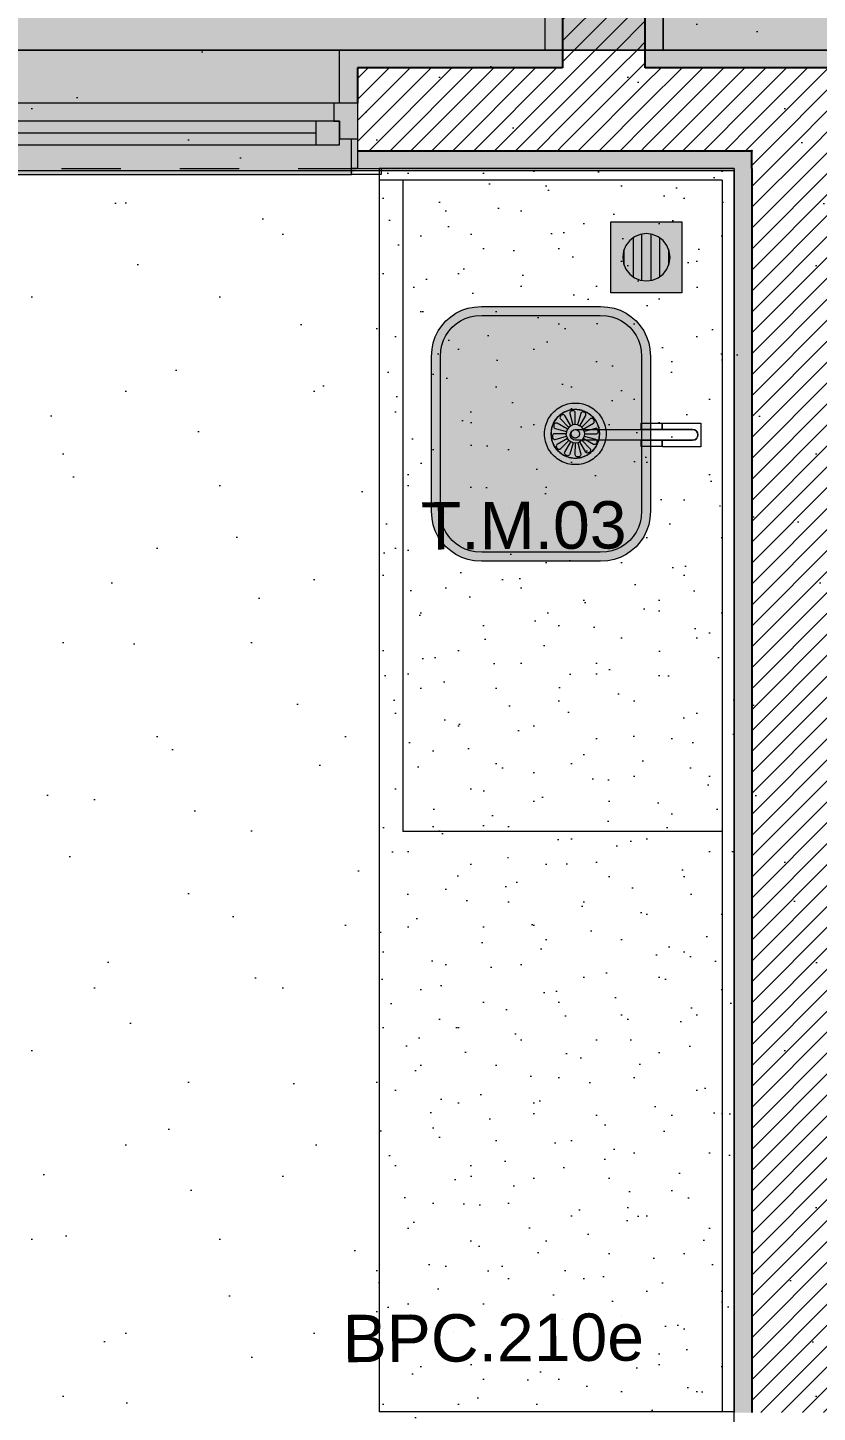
# Model space of a CAD drawing. Header units: metres. Extents: x -77 to 21.6, y -70.6 to -27.7.
# Drawn here: x -46.888 to -45.553, y -34.9 to -32.562 of the extents above; entities that cross this region are included whole.
import ezdxf

# ---------------------------------------------------------------- set-up
doc = ezdxf.new("R2010")
doc.units = ezdxf.units.M
doc.header["$MEASUREMENT"] = 0
doc.linetypes.add('Dashed', pattern=[0.07, 0.045, -0.025])
for name, color, linetype in [('Janelas Archicad', 7, 'Continuous'), ('LOUCAS-METAIS.ARQ', 7, 'Continuous'), ('NOTAS BANCADAS', 7, 'Continuous'), ('PAREDE CONSTRUIR', 7, 'Continuous')]:
    doc.layers.add(name, color=color, linetype=linetype)
for name, color, linetype, lineweight in [('Janelas Archicad_Caneta_No__10', 7, 'Continuous', 5), ('Janelas Archicad_Caneta_No__241', 7, 'Continuous', 13), ('LAJES.EST_Caneta_No__241', 7, 'Continuous', 13), ('LAJES.EST_Caneta_No__96', 252, 'Continuous', 0), ('NOTAS BANCADAS_Caneta_No__99', 7, 'Continuous', 20), ('PAREDE CONSTRUIR_Caneta_No__241', 7, 'Continuous', 13), ('PAREDE CONSTRUIR_Caneta_No__3', 7, 'Continuous', 25), ('RALO_Caneta_No__96', 252, 'Continuous', 0)]:
    doc.layers.add(name, color=color, linetype=linetype, lineweight=lineweight)
for name, color, linetype, lineweight, true_color in [('Janelas Archicad_Caneta_No__9', 7, 'Continuous', 5, 0x020202), ('LAJES.EST_Caneta_No__18', 7, 'Continuous', 0, 0xdfdfdf), ('LOUCAS-METAIS.ARQ_Caneta_No__13', 7, 'Continuous', 0, 0xaaaaaa), ('LOUCAS-METAIS.ARQ_Caneta_No__16', 7, 'Continuous', 0, 0xc9c9c9), ('LOUCAS-METAIS.ARQ_Caneta_No__18', 7, 'Continuous', 0, 0xdfdfdf), ('RALO_Caneta_No__19', 7, 'Continuous', 0, 0xe9e9e9), ('ZONA_Caneta_No__56', 7, 'Continuous', 0, 0xffe495)]:
    doc.layers.add(name, color=color, linetype=linetype, lineweight=lineweight, true_color=true_color)
doc.styles.add('GENERATED_STYLE_1', font='arial.ttf')
pattern_1 = [(45, (0, 0.6), (-0.1909188, 0.1909188), [0, -0.18, 0, -0.27]), (110, (0.6, 0.6), (0.253717, 0.09234544), [0, -0.132, 0, -0.228])]
pattern_2 = [(45, (0, 0), (-0.01767767, 0.01767767), [])]
pattern_3 = [(45, (0, 0.2), (-0.06363961, 0.06363961), [0, -0.06, 0, -0.09]), (110, (0.2, 0.2), (0.08457234, 0.03078181), [0, -0.044, 0, -0.076])]

# ---------------------------------------------------------------- blocks, each defined once
blk = doc.blocks.new('Horizontal Multi-Sash Window 26_3')
at = {"layer": 'Janelas Archicad', "linetype": 'Continuous', "lineweight": 0, "true_color": 0xffffff}
for points in [[(-0.75, 0), (0.75, 0), (0.75, 0.05), (0.74, 0.06), (-0.74, 0.06), (-0.75, 0.05)], [(-0.75, 0), (-0.75, -0.06), (-0.71, -0.06), (-0.71, -0.03), (-0.72, -0.03), (-0.72, 0)], [(-0.72, 0.01), (-0.72, -0.03), (-0.68, -0.03), (-0.68, 0.01)], [(-0.05, 0.01), (-0.68, 0.01), (-0.68, -0.03), (-0.71, -0.03), (-0.71, -0.06), (-0.02, -0.06), (-0.02, -0.03), (-0.05, -0.03)], [(-0.05, -0.03), (-0.05, 0.01), (-0.68, 0.01), (-0.68, -0.03)], [(-0.01, -0.03), (-0.01, 0.01), (-0.05, 0.01), (-0.05, -0.03)], [(0, -0.06), (0, 0), (-0.01, 0), (-0.01, -0.03), (-0.02, -0.03), (-0.02, -0.06)], [(0, 0), (0, -0.06), (0.02, -0.06), (0.02, -0.03), (0.01, -0.03), (0.01, 0)], [(0.01, 0.01), (0.01, -0.03), (0.05, -0.03), (0.05, 0.01)], [(0.68, 0.01), (0.05, 0.01), (0.05, -0.03), (0.02, -0.03), (0.02, -0.06), (0.71, -0.06), (0.71, -0.03), (0.68, -0.03)], [(0.68, -0.03), (0.68, 0.01), (0.05, 0.01), (0.05, -0.03)], [(0.72, -0.03), (0.72, 0.01), (0.68, 0.01), (0.68, -0.03)], [(0.75, -0.06), (0.75, 0), (0.72, 0), (0.72, -0.03), (0.71, -0.03), (0.71, -0.06)]]:
    blk.add_hatch(color=7, dxfattribs=at).paths.add_polyline_path(points)
at = {"layer": 'Janelas Archicad_Caneta_No__10', "color": 7, "linetype": 'Continuous', "lineweight": 5}
for p, q in [((-0.74, 0.06), (-0.79, 0.06)), ((-0.79, 0.06), (-0.79, 0.05)), ((-0.79, 0.05), (-0.74, 0.05)), ((-0.74, 0.05), (-0.75, 0.05)), ((-0.75, 0.05), (-0.75, 0)), ((-0.74, 0.05), (-0.74, 0.06)), ((-0.74, 0), (-0.74, 0.05)), ((0.79, 0.06), (0.74, 0.06)), ((0.74, 0.06), (0.74, 0.05)), ((0.75, 0.05), (0.74, 0.05)), ((0.74, 0.05), (0.74, 0)), ((0.74, 0.05), (0.79, 0.05)), ((0.75, 0), (0.75, 0.05)), ((0.79, 0.05), (0.79, 0.06)), ((-0.75, 0), (-0.74, 0)), ((0.74, 0), (0.75, 0))]:
    blk.add_line(p, q, dxfattribs=at)
at = {"layer": 'Janelas Archicad_Caneta_No__241', "color": 7, "linetype": 'Continuous', "lineweight": 13}
for p, q in [((-0.79, 0.05), (-0.75, 0.05)), ((-0.75, 0.02), (-0.75, 0.05)), ((0.75, 0.02), (0.75, 0.05)), ((0.75, 0.05), (0.79, 0.05)), ((-0.75, 0), (-0.75, 0.02)), ((-0.75, -0.06), (-0.75, 0)), ((0.75, 0), (0.75, 0.02)), ((0.75, -0.06), (0.75, 0)), ((-0.72, -0.06), (-0.72, -0.15)), ((0.72, -0.06), (0.72, -0.15)), ((-0.75, -0.15), (-0.72, -0.15)), ((0.75, -0.15), (0.72, -0.15))]:
    blk.add_line(p, q, dxfattribs=at)
at = {"layer": 'Janelas Archicad_Caneta_No__9', "color": 18, "linetype": 'Dashed', "lineweight": 5, "true_color": 0x020202}
blk.add_line((-0.75, 0.05), (0.75, 0.05), dxfattribs=at)
at = {"layer": 'Janelas Archicad_Caneta_No__9', "color": 18, "linetype": 'Continuous', "lineweight": 5, "true_color": 0x020202}
for p, q in [((-0.74, 0.06), (0.74, 0.06)), ((-0.75, 0), (-0.72, 0)), ((-0.72, 0.01), (-0.68, 0.01)), ((-0.72, -0.03), (-0.72, 0.01)), ((-0.72, 0), (-0.72, -0.03)), ((-0.68, 0.01), (-0.05, 0.01)), ((-0.68, 0.01), (-0.68, -0.03)), ((-0.68, 0.01), (-0.05, 0.01)), ((-0.05, -0.03), (-0.05, 0.01)), ((-0.05, 0.01), (-0.01, 0.01)), ((-0.01, 0.01), (-0.01, -0.03)), ((-0.01, -0.03), (-0.01, 0)), ((-0.01, 0), (0, 0)), ((0, 0), (0.01, 0)), ((0.01, 0.01), (0.05, 0.01)), ((0.01, -0.03), (0.01, 0.01)), ((0.01, 0), (0.01, -0.03)), ((0.05, 0.01), (0.68, 0.01)), ((0.05, 0.01), (0.05, -0.03)), ((0.05, 0.01), (0.68, 0.01)), ((0.68, -0.03), (0.68, 0.01)), ((0.68, 0.01), (0.72, 0.01)), ((0.72, 0.01), (0.72, -0.03)), ((0.72, -0.03), (0.72, 0)), ((0.72, 0), (0.75, 0)), ((-0.68, -0.01), (-0.05, -0.01)), ((0.05, -0.01), (0.68, -0.01)), ((-0.72, -0.03), (-0.71, -0.03)), ((-0.68, -0.03), (-0.72, -0.03)), ((-0.71, -0.03), (-0.71, -0.06)), ((-0.05, -0.03), (-0.68, -0.03)), ((-0.01, -0.03), (-0.05, -0.03)), ((-0.02, -0.06), (-0.02, -0.03)), ((-0.02, -0.03), (-0.01, -0.03)), ((0.01, -0.03), (0.02, -0.03)), ((0.05, -0.03), (0.01, -0.03)), ((0.02, -0.03), (0.02, -0.06)), ((0.68, -0.03), (0.05, -0.03)), ((0.72, -0.03), (0.68, -0.03)), ((0.71, -0.06), (0.71, -0.03)), ((0.71, -0.03), (0.72, -0.03)), ((-0.71, -0.06), (-0.75, -0.06)), ((-0.02, -0.06), (-0.71, -0.06)), ((0, -0.06), (-0.02, -0.06)), ((0.02, -0.06), (0, -0.06)), ((0.71, -0.06), (0.02, -0.06)), ((0.75, -0.06), (0.71, -0.06)), ((-0.72, -0.15), (0.72, -0.15))]:
    blk.add_line(p, q, dxfattribs=at)
blk = doc.blocks.new('Rectangular Floor Drain 26')
at = {"layer": 'RALO_Caneta_No__19', "linetype": 'Continuous', "lineweight": 0, "true_color": 0xe9e9e9}
h = blk.add_hatch(color=254, dxfattribs=at)
h.paths.add_polyline_path([(-0.06, 0.06), (-0.06, -0.06), (0.06, -0.06), (0.06, 0.06)])
h.paths.add_polyline_path([(0.04, 0), (0.0386, -0.0104), (0.0346, -0.02), (0.0283, -0.0283), (0.02, -0.0346), (0.0104, -0.0386), (0, -0.04), (-0.0104, -0.0386), (-0.02, -0.0346), (-0.0283, -0.0283), (-0.0346, -0.02), (-0.0386, -0.0104), (-0.04, 0), (-0.0386, 0.0104), (-0.0346, 0.02), (-0.0283, 0.0283), (-0.02, 0.0346), (-0.0104, 0.0386), (0, 0.04), (0.0104, 0.0386), (0.02, 0.0346), (0.0283, 0.0283), (0.0346, 0.02), (0.0386, 0.0104)], flags=0)
for points in [[(-0.0283, 0.0283), (-0.0327, 0.0225), (0.0327, 0.0225), (0.0283, 0.0283), (0.02, 0.0346), (0.0131, 0.0375), (-0.0131, 0.0375), (-0.02, 0.0346)], [(-0.0131, 0.0375), (0.0131, 0.0375), (0.0104, 0.0386), (0, 0.04), (-0.0104, 0.0386)], [(-0.039, 0.0075), (-0.04, 0), (-0.039, -0.0075), (0.039, -0.0075), (0.04, 0), (0.039, 0.0075)], [(-0.0386, 0.0104), (-0.039, 0.0075), (0.039, 0.0075), (0.0386, 0.0104), (0.0346, 0.02), (0.0327, 0.0225), (-0.0327, 0.0225), (-0.0346, 0.02)], [(-0.039, -0.0075), (-0.0386, -0.0104), (-0.0346, -0.02), (-0.0327, -0.0225), (0.0327, -0.0225), (0.0346, -0.02), (0.0386, -0.0104), (0.039, -0.0075)], [(-0.0327, -0.0225), (-0.0283, -0.0283), (-0.02, -0.0346), (-0.0131, -0.0375), (0.0131, -0.0375), (0.02, -0.0346), (0.0283, -0.0283), (0.0327, -0.0225)], [(0.0131, -0.0375), (-0.0131, -0.0375), (-0.0104, -0.0386), (0, -0.04), (0.0104, -0.0386)]]:
    blk.add_hatch(color=254, dxfattribs=at).paths.add_polyline_path(points)
at = {"layer": 'RALO_Caneta_No__96', "color": 252, "linetype": 'Continuous', "lineweight": 0}
for p, q in [((-0.06, 0.06), (-0.06, -0.06)), ((0.06, 0.06), (-0.06, 0.06)), ((0.06, -0.06), (0.06, 0.06)), ((-0.0346, 0.02), (-0.0283, 0.0283)), ((-0.0283, 0.0283), (-0.02, 0.0346)), ((-0.02, 0.0346), (-0.0104, 0.0386)), ((0.0131, 0.0375), (-0.0131, 0.0375)), ((-0.0104, 0.0386), (0, 0.04)), ((0, 0.04), (0.0104, 0.0386)), ((0.0104, 0.0386), (0.02, 0.0346)), ((0.02, 0.0346), (0.0283, 0.0283)), ((0.0283, 0.0283), (0.0346, 0.02)), ((-0.04, 0), (-0.0386, 0.0104)), ((-0.0386, -0.0104), (-0.04, 0)), ((0.039, 0.0075), (-0.039, 0.0075)), ((-0.0386, 0.0104), (-0.0346, 0.02)), ((-0.0327, 0.0225), (0.0327, 0.0225)), ((0.0346, 0.02), (0.0386, 0.0104)), ((0.0386, 0.0104), (0.04, 0)), ((0.04, 0), (0.0386, -0.0104)), ((-0.039, -0.0075), (0.039, -0.0075)), ((-0.0346, -0.02), (-0.0386, -0.0104)), ((-0.0283, -0.0283), (-0.0346, -0.02)), ((0.0327, -0.0225), (-0.0327, -0.0225)), ((0.0346, -0.02), (0.0283, -0.0283)), ((0.0386, -0.0104), (0.0346, -0.02)), ((-0.02, -0.0346), (-0.0283, -0.0283)), ((-0.0104, -0.0386), (-0.02, -0.0346)), ((-0.0131, -0.0375), (0.0131, -0.0375)), ((0, -0.04), (-0.0104, -0.0386)), ((0.0104, -0.0386), (0, -0.04)), ((0.02, -0.0346), (0.0104, -0.0386)), ((0.0283, -0.0283), (0.02, -0.0346)), ((-0.06, -0.06), (0.06, -0.06))]:
    blk.add_line(p, q, dxfattribs=at)
blk = doc.blocks.new('LEM_cuba tramontina 400x340x140')
at = {"layer": 'LOUCAS-METAIS.ARQ_Caneta_No__18', "linetype": 'Continuous', "lineweight": 0, "true_color": 0xdfdfdf}
blk.add_hatch(color=254, dxfattribs=at).paths.add_polyline_path([(0.0843, 0.43), (0.0718, 0.4292), (0.0612, 0.4271), (0.051, 0.4236), (0.0413, 0.4188), (0.0324, 0.4128), (0.0243, 0.4057), (0.0172, 0.3976), (0.0112, 0.3887), (0.0064, 0.379), (0.0029, 0.3688), (0.0008, 0.3582), (0, 0.3457), (0, 0.0843), (0.0008, 0.0718), (0.0029, 0.0612), (0.0064, 0.051), (0.0112, 0.0413), (0.0172, 0.0324), (0.0243, 0.0243), (0.0324, 0.0172), (0.0413, 0.0112), (0.051, 0.0064), (0.0612, 0.0029), (0.0718, 0.0008), (0.0843, 0), (0.2857, 0), (0.2982, 0.0008), (0.3088, 0.0029), (0.319, 0.0064), (0.3287, 0.0112), (0.3376, 0.0172), (0.3457, 0.0243), (0.3528, 0.0324), (0.3588, 0.0413), (0.3636, 0.051), (0.3671, 0.0612), (0.3692, 0.0718), (0.37, 0.0843), (0.37, 0.3457), (0.3692, 0.3582), (0.3671, 0.3688), (0.3636, 0.379), (0.3588, 0.3887), (0.3528, 0.3976), (0.3457, 0.4057), (0.3376, 0.4128), (0.3287, 0.4188), (0.319, 0.4236), (0.3088, 0.4271), (0.2982, 0.4292), (0.2857, 0.43)])
at = {"layer": 'LOUCAS-METAIS.ARQ_Caneta_No__13', "color": 253, "linetype": 'Continuous', "lineweight": 0, "true_color": 0xaaaaaa, "flags": 128}
for points in [[(0.0843, 0.43), (0.0718, 0.4292), (0.0612, 0.4271), (0.051, 0.4236), (0.0413, 0.4188), (0.0324, 0.4128), (0.0243, 0.4057), (0.0172, 0.3976), (0.0112, 0.3887), (0.0064, 0.379), (0.0029, 0.3688), (0.0008, 0.3582), (0, 0.3457), (0, 0.0843), (0.0008, 0.0718), (0.0029, 0.0612), (0.0064, 0.051), (0.0112, 0.0413), (0.0172, 0.0324), (0.0243, 0.0243), (0.0324, 0.0172), (0.0413, 0.0112), (0.051, 0.0064), (0.0612, 0.0029), (0.0718, 0.0008), (0.0843, 0), (0.2857, 0), (0.2982, 0.0008), (0.3088, 0.0029), (0.319, 0.0064), (0.3287, 0.0112), (0.3376, 0.0172), (0.3457, 0.0243), (0.3528, 0.0324), (0.3588, 0.0413), (0.3636, 0.051), (0.3671, 0.0612), (0.3692, 0.0718), (0.37, 0.0843), (0.37, 0.3457), (0.3692, 0.3582), (0.3671, 0.3688), (0.3636, 0.379), (0.3588, 0.3887), (0.3528, 0.3976), (0.3457, 0.4057), (0.3376, 0.4128), (0.3287, 0.4188), (0.319, 0.4236), (0.3088, 0.4271), (0.2982, 0.4292), (0.2857, 0.43)], [(0.3049, 0.0174), (0.3132, 0.0203), (0.3211, 0.0242), (0.3285, 0.0291), (0.3351, 0.0349), (0.3409, 0.0415), (0.3458, 0.0489), (0.3497, 0.0568), (0.3526, 0.0651), (0.3543, 0.0738), (0.355, 0.0848), (0.355, 0.3452), (0.3543, 0.3562), (0.3526, 0.3649), (0.3497, 0.3732), (0.3458, 0.3811), (0.3409, 0.3885), (0.3351, 0.3951), (0.3285, 0.4009), (0.3211, 0.4058), (0.3132, 0.4097), (0.3049, 0.4126), (0.2962, 0.4143), (0.2852, 0.415), (0.0848, 0.415), (0.0738, 0.4143), (0.0651, 0.4126), (0.0568, 0.4097), (0.0489, 0.4058), (0.0415, 0.4009), (0.0349, 0.3951), (0.0291, 0.3885), (0.0242, 0.3811), (0.0203, 0.3732), (0.0174, 0.3649), (0.0157, 0.3562), (0.015, 0.3452), (0.015, 0.0848), (0.0157, 0.0738), (0.0174, 0.0651), (0.0203, 0.0568), (0.0242, 0.0489), (0.0291, 0.0415), (0.0349, 0.0349), (0.0415, 0.0291), (0.0489, 0.0242), (0.0568, 0.0203), (0.0651, 0.0174), (0.0738, 0.0157), (0.0848, 0.015), (0.2852, 0.015), (0.2962, 0.0157)], [(0.1671, 0.1819), (0.1691, 0.1844), (0.1709, 0.1871), (0.1726, 0.1899), (0.174, 0.1929), (0.1753, 0.1959), (0.1765, 0.1989), (0.1774, 0.2021), (0.1781, 0.2053), (0.1786, 0.2085), (0.1789, 0.2117), (0.179, 0.215), (0.1789, 0.2183), (0.1786, 0.2215), (0.1781, 0.2247), (0.1774, 0.2279), (0.1765, 0.2311), (0.1753, 0.2341), (0.174, 0.2371), (0.1726, 0.2401), (0.1709, 0.2429), (0.1691, 0.2456), (0.1671, 0.2481), (0.1649, 0.2506), (0.1626, 0.2529), (0.1601, 0.2551), (0.1576, 0.2571), (0.1549, 0.2589), (0.152, 0.2606), (0.1491, 0.2621), (0.1461, 0.2633), (0.1431, 0.2645), (0.1399, 0.2654), (0.1367, 0.2661), (0.1335, 0.2666), (0.1303, 0.2669), (0.127, 0.267), (0.1237, 0.2669), (0.1205, 0.2666), (0.1173, 0.2661), (0.1141, 0.2654), (0.1109, 0.2645), (0.1079, 0.2633), (0.1049, 0.2621), (0.1019, 0.2606), (0.0991, 0.2589), (0.0964, 0.2571), (0.0939, 0.2551), (0.0914, 0.2529), (0.0891, 0.2506), (0.0869, 0.2481), (0.0849, 0.2456), (0.0831, 0.2429), (0.0814, 0.2401), (0.0799, 0.2371), (0.0787, 0.2341), (0.0775, 0.2311), (0.0766, 0.2279), (0.0759, 0.2247), (0.0754, 0.2215), (0.0751, 0.2183), (0.075, 0.215), (0.0751, 0.2117), (0.0754, 0.2085), (0.0759, 0.2053), (0.0766, 0.2021), (0.0775, 0.1989), (0.0787, 0.1959), (0.0799, 0.1929), (0.0814, 0.1899), (0.0831, 0.1871), (0.0849, 0.1844), (0.0869, 0.1819), (0.0891, 0.1794), (0.0914, 0.1771), (0.0939, 0.1749), (0.0964, 0.1729), (0.0991, 0.1711), (0.1019, 0.1694), (0.1049, 0.1679), (0.1079, 0.1667), (0.1109, 0.1655), (0.1141, 0.1646), (0.1173, 0.1639), (0.1205, 0.1634), (0.1237, 0.1631), (0.127, 0.163), (0.1303, 0.1631), (0.1335, 0.1634), (0.1367, 0.1639), (0.1399, 0.1646), (0.1431, 0.1655), (0.1461, 0.1667), (0.1491, 0.1679), (0.152, 0.1694), (0.1549, 0.1711), (0.1576, 0.1729), (0.1601, 0.1749), (0.1626, 0.1771), (0.1649, 0.1794)], [(0.1475, 0.1792), (0.156, 0.1857), (0.1625, 0.1943), (0.1666, 0.2043), (0.168, 0.215), (0.1666, 0.2257), (0.1625, 0.2357), (0.156, 0.2443), (0.1475, 0.2508), (0.1376, 0.255), (0.127, 0.2564), (0.1164, 0.255), (0.1065, 0.2508), (0.098, 0.2443), (0.0915, 0.2357), (0.0874, 0.2257), (0.086, 0.215), (0.0861, 0.2176), (0.0864, 0.2201), (0.0868, 0.2227), (0.0873, 0.2252), (0.0881, 0.2277), (0.0889, 0.2301), (0.0899, 0.2325), (0.0911, 0.2347), (0.0924, 0.237), (0.0939, 0.2391), (0.0955, 0.2411), (0.0972, 0.2431), (0.099, 0.2449), (0.1009, 0.2466), (0.1029, 0.2482), (0.1051, 0.2496), (0.1073, 0.2509), (0.1096, 0.2521), (0.1119, 0.2531), (0.1144, 0.254), (0.1168, 0.2547), (0.1194, 0.2553), (0.1219, 0.2557), (0.1245, 0.2559), (0.127, 0.256), (0.1296, 0.2559), (0.1322, 0.2557), (0.1347, 0.2553), (0.1372, 0.2547), (0.1397, 0.254), (0.1421, 0.2531), (0.1445, 0.2521), (0.1468, 0.2509), (0.149, 0.2496), (0.1511, 0.2482), (0.1532, 0.2466), (0.1551, 0.2449), (0.1569, 0.2431), (0.1586, 0.2411), (0.1602, 0.2391), (0.1617, 0.237), (0.163, 0.2347), (0.1641, 0.2325), (0.1652, 0.2301), (0.166, 0.2277), (0.1667, 0.2252), (0.1673, 0.2227), (0.1677, 0.2201), (0.168, 0.2176), (0.168, 0.215), (0.168, 0.2124), (0.1677, 0.2099), (0.1673, 0.2073), (0.1667, 0.2048), (0.166, 0.2023), (0.1652, 0.1999), (0.1641, 0.1975), (0.163, 0.1953), (0.1617, 0.193), (0.1602, 0.1909), (0.1586, 0.1889), (0.1569, 0.1869), (0.1551, 0.1851), (0.1532, 0.1834), (0.1511, 0.1818), (0.149, 0.1804), (0.1468, 0.1791), (0.1445, 0.1779), (0.1421, 0.1769), (0.1397, 0.176), (0.1372, 0.1753), (0.1347, 0.1747), (0.1322, 0.1743), (0.1296, 0.1741), (0.127, 0.174), (0.1245, 0.1741), (0.1219, 0.1743), (0.1194, 0.1747), (0.1168, 0.1753), (0.1144, 0.176), (0.1119, 0.1769), (0.1096, 0.1779), (0.1073, 0.1791), (0.1051, 0.1804), (0.1029, 0.1818), (0.1009, 0.1834), (0.099, 0.1851), (0.0972, 0.1869), (0.0955, 0.1889), (0.0939, 0.1909), (0.0924, 0.193), (0.0911, 0.1953), (0.0899, 0.1975), (0.0889, 0.1999), (0.0881, 0.2023), (0.0873, 0.2048), (0.0868, 0.2073), (0.0864, 0.2099), (0.0861, 0.2124), (0.086, 0.215), (0.0874, 0.2043), (0.0915, 0.1943), (0.098, 0.1857), (0.1065, 0.1792), (0.1164, 0.175), (0.127, 0.1736), (0.1376, 0.175)], [(0.1279, 0.2078), (0.1297, 0.2083), (0.1314, 0.2092), (0.1327, 0.2106), (0.1336, 0.2122), (0.1341, 0.214), (0.1341, 0.2159), (0.1336, 0.2178), (0.1327, 0.2194), (0.1314, 0.2207), (0.1298, 0.2217), (0.1279, 0.2222), (0.1261, 0.2222), (0.1243, 0.2217), (0.1226, 0.2208), (0.1213, 0.2194), (0.1204, 0.2178), (0.1199, 0.216), (0.1199, 0.2141), (0.1204, 0.2122), (0.1213, 0.2106), (0.1226, 0.2093), (0.1242, 0.2083), (0.126, 0.2078)]]:
    blk.add_lwpolyline(points, close=True, dxfattribs=at)
for points in [[(0.1137, 0.2229), (0.0964, 0.2329), (0.0956, 0.2335), (0.0951, 0.2344), (0.0949, 0.2355), (0.095, 0.2367), (0.0954, 0.2379), (0.096, 0.239), (0.0969, 0.24), (0.098, 0.2407), (0.0991, 0.2411), (0.1002, 0.2411), (0.1012, 0.2408), (0.102, 0.2403), (0.1162, 0.2261)], [(0.1231, 0.23), (0.1194, 0.2285), (0.1093, 0.2459), (0.109, 0.2469), (0.109, 0.2479), (0.1093, 0.249), (0.11, 0.25), (0.111, 0.2508), (0.1121, 0.2514), (0.1133, 0.2518), (0.1146, 0.2519), (0.1157, 0.2517), (0.1167, 0.2512), (0.1174, 0.2504), (0.1179, 0.2495), (0.1231, 0.23), (0.1271, 0.2305), (0.1311, 0.23), (0.1348, 0.2284), (0.1379, 0.2259), (0.1404, 0.2227), (0.1419, 0.2189), (0.1424, 0.2149), (0.1624, 0.215), (0.1633, 0.2148), (0.1642, 0.2143), (0.165, 0.2134), (0.1655, 0.2124), (0.1657, 0.2111), (0.1657, 0.2098), (0.1654, 0.2086), (0.1648, 0.2074), (0.1641, 0.2065), (0.1631, 0.2059), (0.1621, 0.2056), (0.1611, 0.2057), (0.1418, 0.2109), (0.1403, 0.2071), (0.1576, 0.1971), (0.1584, 0.1965), (0.1589, 0.1956), (0.1591, 0.1945), (0.159, 0.1933), (0.1586, 0.1921), (0.158, 0.191), (0.1571, 0.19), (0.156, 0.1893), (0.1549, 0.1889), (0.1538, 0.1889), (0.1528, 0.1892), (0.152, 0.1897), (0.1378, 0.2039), (0.1403, 0.2071)], [(0.1271, 0.2305), (0.127, 0.2507), (0.1272, 0.2517), (0.1277, 0.2526), (0.1285, 0.2534), (0.1296, 0.2539), (0.1308, 0.2541), (0.1321, 0.2541), (0.1334, 0.2538), (0.1345, 0.2532), (0.1354, 0.2524), (0.136, 0.2515), (0.1363, 0.2505), (0.1362, 0.2495), (0.1311, 0.23)], [(0.1348, 0.2284), (0.1447, 0.2459), (0.1453, 0.2467), (0.1462, 0.2472), (0.1473, 0.2474), (0.1485, 0.2473), (0.1497, 0.2469), (0.1508, 0.2463), (0.1517, 0.2454), (0.1524, 0.2443), (0.1528, 0.2432), (0.1529, 0.2421), (0.1526, 0.2411), (0.152, 0.2402), (0.1379, 0.2259)], [(0.1122, 0.2191), (0.1116, 0.2151), (0.0916, 0.215), (0.0907, 0.2152), (0.0898, 0.2157), (0.089, 0.2166), (0.0885, 0.2176), (0.0883, 0.2189), (0.0883, 0.2202), (0.0886, 0.2214), (0.0892, 0.2226), (0.0899, 0.2235), (0.0909, 0.2241), (0.0919, 0.2244), (0.0929, 0.2243), (0.1122, 0.2191), (0.1137, 0.2229), (0.1162, 0.2261), (0.1194, 0.2285)], [(0.1116, 0.2151), (0.1121, 0.2111), (0.0928, 0.2058), (0.0919, 0.2053), (0.0912, 0.2046), (0.0907, 0.2036), (0.0905, 0.2024), (0.0906, 0.2012), (0.0909, 0.1999), (0.0915, 0.1988), (0.0924, 0.1978), (0.0933, 0.1972), (0.0944, 0.1968), (0.0954, 0.1968), (0.0964, 0.1972), (0.1136, 0.2073), (0.1161, 0.2041), (0.102, 0.1898), (0.1014, 0.1889), (0.1011, 0.1879), (0.1012, 0.1868), (0.1016, 0.1857), (0.1023, 0.1846), (0.1032, 0.1837), (0.1043, 0.1831), (0.1055, 0.1827), (0.1067, 0.1826), (0.1078, 0.1828), (0.1087, 0.1833), (0.1093, 0.1841), (0.1192, 0.2016), (0.1229, 0.2), (0.1178, 0.1805), (0.1177, 0.1795), (0.118, 0.1785), (0.1186, 0.1776), (0.1195, 0.1768), (0.1206, 0.1762), (0.1219, 0.1759), (0.1232, 0.1759), (0.1244, 0.1761), (0.1255, 0.1766), (0.1263, 0.1774), (0.1268, 0.1783), (0.127, 0.1793), (0.1269, 0.1995), (0.1309, 0.2), (0.1361, 0.1805), (0.1366, 0.1796), (0.1373, 0.1788), (0.1383, 0.1783), (0.1394, 0.1781), (0.1407, 0.1782), (0.1419, 0.1786), (0.143, 0.1792), (0.144, 0.18), (0.1446, 0.181), (0.145, 0.1821), (0.145, 0.1831), (0.1447, 0.1841), (0.1346, 0.2015), (0.1378, 0.2039)], [(0.1121, 0.2111), (0.1136, 0.2073)], [(0.1404, 0.2227), (0.1576, 0.2328), (0.1586, 0.2332), (0.1596, 0.2332), (0.1607, 0.2328), (0.1616, 0.2322), (0.1625, 0.2312), (0.1631, 0.2301), (0.1634, 0.2288), (0.1635, 0.2276), (0.1633, 0.2264), (0.1628, 0.2254), (0.1621, 0.2247), (0.1612, 0.2242), (0.1419, 0.2189)], [(0.1418, 0.2109), (0.1424, 0.2149)], [(0.1161, 0.2041), (0.1192, 0.2016)], [(0.1229, 0.2), (0.1269, 0.1995)], [(0.1309, 0.2), (0.1346, 0.2015)]]:
    blk.add_lwpolyline(points, dxfattribs=at)
blk = doc.blocks.new('Tap 26_3')
at = {"layer": 'LOUCAS-METAIS.ARQ_Caneta_No__13', "color": 253, "linetype": 'Continuous', "lineweight": 0, "true_color": 0xaaaaaa, "flags": 128}
for points in [[(-0.02, -0.021), (-0.009, -0.021), (-0.009, 0.03, -1), (0.009, 0.03), (0.009, -0.021), (0.02, -0.021), (0.02, 0.044), (-0.02, 0.044)], [(-0.009, -0.1679, 1), (0.009, -0.1678), (0.009, 0.03, 1), (-0.009, 0.03)]]:
    blk.add_lwpolyline(points, format="xyb", close=True, dxfattribs=at)
for points in [[(-0.0197, -0.057), (-0.009, -0.057), (-0.009, -0.022), (-0.0197, -0.022)], [(0.0197, -0.057), (0.0197, -0.022), (0.009, -0.022), (0.009, -0.057)]]:
    blk.add_lwpolyline(points, close=True, dxfattribs=at)
blk = doc.blocks.new('Label_85_6', base_point=(-46.2436, -34.7108))
at = {"layer": 'NOTAS BANCADAS_Caneta_No__99', "color": 7, "lineweight": 20, "insert": (-45.9884, -34.7337), "char_height": 0.08, "attachment_point": 2, "rotation": 0.323, "style": 'GENERATED_STYLE_1'}
blk.add_mtext('\\A1;{\\pqc;\\pt0,99;\\fArial|b0|i0|c0|p0;\\W1.000000;BPC.210e\\fArial|b0|i0|c0|p0;\\W1.000000;\\A1{\\H.66x;\\S^  ;}\\fArial|b0|i0|c0|p0;\\W1.000000;\\fArial|b0|i0|c0|p0;\\W1.000000;\\A1{\\H.66x;\\S^  ;}\\fArial|b0|i0|c0|p0;\\W1.000000;\\fArial|b0|i0|c0|p0;\\W1.000000;\\fArial|b0|i0|c0|p0;\\W1.000000;\\fArial|b0|i0|c0|p0;\\W1.000000;\\fArial|b0|i0|c0|p0;\\W1.000000;\\fArial|b0|i0|c0|p0;\\W1.000000;\\fArial|b0|i0|c0|p0;\\W1.000000;\\A1{\\H.66x;\\S^  ;}\\fArial|b0|i0|c0|p0;\\W1.000000;\\fArial|b0|i0|c0|p0;\\W1.000000;\\A1{\\H.66x;\\S^  ;}\\fArial|b0|i0|c0|p0;\\W1.000000;\\fArial|b0|i0|c0|p0;\\W1.000000;\\fArial|b0|i0|c0|p0;\\W1.000000;\\fArial|b0|i0|c0|p0;\\W1.000000;\\fArial|b0|i0|c0|p0;\\W1.000000;\\fArial|b0|i0|c0|p0;\\W1.000000;\\fArial|b0|i0|c0|p0;\\W1.000000;\\A1{\\H.66x;\\S^  ;}\\fArial|b0|i0|c0|p0;\\W1.000000;\\fArial|b0|i0|c0|p0;\\W1.000000;\\A1{\\H.66x;\\S^  ;}\\fArial|b0|i0|c0|p0;\\W1.000000;\\fArial|b0|i0|c0|p0;\\W1.000000;\\fArial|b0|i0|c0|p0;\\W1.000000;\\fArial|b0|i0|c0|p0;\\W1.000000;\\fArial|b0|i0|c0|p0;\\W1.000000;\\fArial|b0|i0|c0|p0;\\W1.000000;\\fArial|b0|i0|c0|p0;\\W1.000000;\\A1{\\H.66x;\\S^  ;}\\fArial|b0|i0|c0|p0;\\W1.000000;\\fArial|b0|i0|c0|p0;\\W1.000000;\\A1{\\H.66x;\\S^  ;}\\fArial|b0|i0|c0|p0;\\W1.000000;\\fArial|b0|i0|c0|p0;\\W1.000000;\\fArial|b0|i0|c0|p0;\\W1.000000;\\fArial|b0|i0|c0|p0;\\W1.000000;\\fArial|b0|i0|c0|p0;\\W1.000000;\\fArial|b0|i0|c0|p0;\\W1.000000;\\fArial|b0|i0|c0|p0;\\W1.000000;\\A1{\\H.66x;\\S^  ;}\\fArial|b0|i0|c0|p0;\\W1.000000;\\fArial|b0|i0|c0|p0;\\W1.000000;\\A1{\\H.66x;\\S^  ;}\\fArial|b0|i0|c0|p0;\\W1.000000;\\fArial|b0|i0|c0|p0;\\W1.000000;\\fArial|b0|i0|c0|p0;\\W1.000000;\\fArial|b0|i0|c0|p0;\\W1.000000;\\fArial|b0|i0|c0|p0;\\W1.000000;\\fArial|b0|i0|c0|p0;\\W1.000000;\\fArial|b0|i0|c0|p0;\\W1.000000;\\A1{\\H.66x;\\S^  ;}\\fArial|b0|i0|c0|p0;\\W1.000000;}', dxfattribs=at)
blk = doc.blocks.new('Label_89_6', base_point=(-46.1069, -33.3385))
at = {"layer": 'NOTAS BANCADAS_Caneta_No__99', "color": 7, "lineweight": 20, "insert": (-45.9371, -33.3618), "char_height": 0.08, "attachment_point": 2, "rotation": 0.323, "style": 'GENERATED_STYLE_1'}
blk.add_mtext('\\A1;{\\pqc;\\pt0,99;\\fArial|b0|i0|c0|p0;\\W1.000000;T.M.03\\fArial|b0|i0|c0|p0;\\W1.000000;\\A1{\\H.66x;\\S^  ;}\\fArial|b0|i0|c0|p0;\\W1.000000;\\fArial|b0|i0|c0|p0;\\W1.000000;\\A1{\\H.66x;\\S^  ;}\\fArial|b0|i0|c0|p0;\\W1.000000;\\fArial|b0|i0|c0|p0;\\W1.000000;\\fArial|b0|i0|c0|p0;\\W1.000000;\\fArial|b0|i0|c0|p0;\\W1.000000;\\fArial|b0|i0|c0|p0;\\W1.000000;\\fArial|b0|i0|c0|p0;\\W1.000000;\\fArial|b0|i0|c0|p0;\\W1.000000;\\A1{\\H.66x;\\S^  ;}\\fArial|b0|i0|c0|p0;\\W1.000000;\\fArial|b0|i0|c0|p0;\\W1.000000;\\A1{\\H.66x;\\S^  ;}\\fArial|b0|i0|c0|p0;\\W1.000000;\\fArial|b0|i0|c0|p0;\\W1.000000;\\fArial|b0|i0|c0|p0;\\W1.000000;\\fArial|b0|i0|c0|p0;\\W1.000000;\\fArial|b0|i0|c0|p0;\\W1.000000;\\fArial|b0|i0|c0|p0;\\W1.000000;\\fArial|b0|i0|c0|p0;\\W1.000000;\\A1{\\H.66x;\\S^  ;}\\fArial|b0|i0|c0|p0;\\W1.000000;\\fArial|b0|i0|c0|p0;\\W1.000000;\\A1{\\H.66x;\\S^  ;}\\fArial|b0|i0|c0|p0;\\W1.000000;\\fArial|b0|i0|c0|p0;\\W1.000000;\\fArial|b0|i0|c0|p0;\\W1.000000;\\fArial|b0|i0|c0|p0;\\W1.000000;\\fArial|b0|i0|c0|p0;\\W1.000000;\\fArial|b0|i0|c0|p0;\\W1.000000;\\fArial|b0|i0|c0|p0;\\W1.000000;\\A1{\\H.66x;\\S^  ;}\\fArial|b0|i0|c0|p0;\\W1.000000;\\fArial|b0|i0|c0|p0;\\W1.000000;\\A1{\\H.66x;\\S^  ;}\\fArial|b0|i0|c0|p0;\\W1.000000;\\fArial|b0|i0|c0|p0;\\W1.000000;\\fArial|b0|i0|c0|p0;\\W1.000000;\\fArial|b0|i0|c0|p0;\\W1.000000;\\fArial|b0|i0|c0|p0;\\W1.000000;\\fArial|b0|i0|c0|p0;\\W1.000000;\\fArial|b0|i0|c0|p0;\\W1.000000;\\A1{\\H.66x;\\S^  ;}\\fArial|b0|i0|c0|p0;\\W1.000000;\\fArial|b0|i0|c0|p0;\\W1.000000;\\A1{\\H.66x;\\S^  ;}\\fArial|b0|i0|c0|p0;\\W1.000000;\\fArial|b0|i0|c0|p0;\\W1.000000;\\fArial|b0|i0|c0|p0;\\W1.000000;\\fArial|b0|i0|c0|p0;\\W1.000000;\\fArial|b0|i0|c0|p0;\\W1.000000;\\fArial|b0|i0|c0|p0;\\W1.000000;\\fArial|b0|i0|c0|p0;\\W1.000000;\\A1{\\H.66x;\\S^  ;}\\fArial|b0|i0|c0|p0;\\W1.000000;}', dxfattribs=at)

msp = doc.modelspace()

# ---------------------------------------------------------------- hatches: boundary and pattern name
at = {"layer": 'LAJES.EST_Caneta_No__18', "linetype": 'Continuous', "lineweight": 0, "true_color": 0xdfdfdf}
h = msp.add_hatch(dxfattribs=at)
h.set_pattern_fill('Piso_Externo__0006', color=254, style=0, pattern_type=2)
h.set_pattern_definition(pattern_1)
h.paths.add_polyline_path([(-76.514, -65.1016), (-73.814, -65.1016, -0.414214), (-75.814, -67.1016), (-66.814, -67.1016, -0.414214), (-68.814, -65.1016), (-68.814, -62.301), (-68.814, -45.4002, -0.414214), (-66.514, -43.1002), (-65.914, -43.1002), (-65.914, -42.3002), (-66.514, -42.3002), (-66.514, -38.2041), (-65.114, -38.2041), (-65.114, -36.7038), (-66.514, -36.7038), (-66.514, -32.5997), (-65.114, -32.5997), (-56.714, -32.5997), (-53.814, -32.5997), (-44.014, -32.5997), (-44.014, -42.3002), (-53.814, -42.3002), (-53.814, -47.1002), (-44.014, -47.1002), (-44.014, -50.8516), (-45.6136, -50.8516), (-45.6136, -52.3506), (-44.014, -52.3506), (-44.014, -60.3006), (-48.9163, -60.3006), (-48.9163, -61.1006), (-44.3609, -61.1006), (-44.3609, -67.1016), (-44.014, -67.1016), (-41.514, -67.1016), (-41.514, -28.1016), (-41.714, -28.1016), (-41.714, -60.3006), (-43.014, -60.3006), (-43.014, -30.0016), (-66.514, -30.0016), (-66.514, -28.1016), (-76.514, -28.1016)])
h.paths.add_polyline_path([(-73.814, -45.1016), (-76.314, -45.1016), (-76.314, -43.0892), (-75.7984, -43.0908, -0.414214), (-73.8139, -45.0876)], flags=0)
h.paths.add_polyline_path([(-73.814, -45.5846, -0.009328), (-73.814, -45.6604)], flags=0)
h.paths.add_polyline_path([(-52.814, -46.3002), (-52.814, -43.1002), (-44.014, -43.1002), (-44.014, -46.3002)], flags=0)
h.paths.add_polyline_path([(-67.714, -34.1), (-76.314, -34.1), (-76.314, -32.5997), (-67.714, -32.5997)], flags=0)
h = msp.add_hatch(dxfattribs=at)
h.set_pattern_fill('Piso_Externo__0006', color=254, style=0, pattern_type=2)
h.set_pattern_definition(pattern_1)
h.paths.add_polyline_path([(-46.014, -32.5997), (-44.014, -32.5997), (-44.014, -31.7997), (-46.014, -31.7997)])
at = {"layer": 'LAJES.EST_Caneta_No__96', "linetype": 'Continuous', "lineweight": 0}
h = msp.add_hatch(dxfattribs=at)
h.set_pattern_fill('Haie_OD_0006', color=252, style=0, pattern_type=2)
h.set_pattern_definition([(45, (0, 0.5), (-0.159099, 0.159099), [0, -0.15, 0, -0.225]), (110, (0.5, 0.5), (0.21143084, 0.0769545), [0, -0.11, 0, -0.19])])
h.paths.add_polyline_path([(-51.074, -37.1002), (-44.014, -37.1002), (-44.014, -32.5997), (-51.074, -32.5997)])
at = {"layer": 'LOUCAS-METAIS.ARQ_Caneta_No__16', "linetype": 'Continuous', "lineweight": 0, "true_color": 0xc9c9c9}
h = msp.add_hatch(dxfattribs=at)
h.set_pattern_fill('Haie_OD_LEGENDA_0006', color=9, style=0, pattern_type=2)
h.set_pattern_definition(pattern_3)
h.paths.add_polyline_path([(-45.694, -32.7997), (-46.294, -32.7997), (-46.294, -32.8197), (-45.694, -32.8197)])
h = msp.add_hatch(dxfattribs=at)
h.set_pattern_fill('Haie_OD_LEGENDA_0006', color=9, style=0, pattern_type=2)
h.set_pattern_definition(pattern_3)
h.paths.add_polyline_path([(-46.294, -32.8197), (-46.294, -33.9197), (-46.254, -33.9197), (-46.254, -32.8197)])
h = msp.add_hatch(dxfattribs=at)
h.set_pattern_fill('Haie_OD_LEGENDA_0006', color=9, style=0, pattern_type=2)
h.set_pattern_definition(pattern_3)
h.paths.add_polyline_path([(-46.254, -32.8197), (-46.254, -33.9197), (-45.714, -33.9197), (-45.714, -32.8197)])
h = msp.add_hatch(dxfattribs=at)
h.set_pattern_fill('Haie_OD_LEGENDA_0006', color=9, style=0, pattern_type=2)
h.set_pattern_definition(pattern_3)
h.paths.add_polyline_path([(-45.714, -32.8197), (-45.714, -33.9197), (-45.694, -33.9197), (-45.694, -32.8197)])
h = msp.add_hatch(dxfattribs=at)
h.set_pattern_fill('Haie_OD_LEGENDA_0006', color=9, style=0, pattern_type=2)
h.set_pattern_definition(pattern_3)
h.paths.add_polyline_path([(-46.294, -33.9197), (-46.294, -34.8997), (-45.714, -34.8997), (-45.714, -33.9197)])
h = msp.add_hatch(dxfattribs=at)
h.set_pattern_fill('Haie_OD_LEGENDA_0006', color=9, style=0, pattern_type=2)
h.set_pattern_definition(pattern_3)
h.paths.add_polyline_path([(-45.714, -33.9197), (-45.714, -34.8997), (-45.694, -34.8997), (-45.694, -33.9197)])
at = {"layer": 'PAREDE CONSTRUIR', "linetype": 'Continuous', "lineweight": 0, "true_color": 0xffffff}
for points in [[(-46.014, -31.8297), (-46.014, -32.5997), (-45.984, -32.5997), (-45.984, -31.8297)], [(-45.844, -31.9997), (-45.844, -32.5997), (-45.814, -32.5997), (-45.814, -31.9997)], [(-46.3606, -32.5997), (-47.8006, -32.5997), (-47.8006, -32.6897), (-46.3606, -32.6897)], [(-46.3606, -32.5997), (-46.3606, -32.6897), (-46.3306, -32.6897), (-46.3306, -32.6297), (-46.3306, -32.5997)], [(-46.3306, -32.5997), (-46.3306, -32.6297), (-46.014, -32.6297), (-46.014, -32.5997)], [(-46.014, -32.6297), (-45.984, -32.6297), (-45.984, -32.5997), (-46.014, -32.5997)], [(-45.844, -32.6297), (-45.814, -32.6297), (-45.814, -32.5997), (-45.844, -32.5997)], [(-45.814, -32.6297), (-45.524, -32.6297), (-45.524, -32.5997), (-45.814, -32.5997)], [(-46.3306, -32.7697), (-46.3306, -32.7997), (-45.694, -32.7997), (-45.694, -32.7697)], [(-45.694, -32.7997), (-45.664, -32.7997), (-45.664, -32.7697)], [(-45.694, -32.7997), (-45.664, -32.7697), (-45.694, -32.7697)], [(-45.694, -32.7997), (-45.694, -34.9009), (-45.664, -34.9009), (-45.664, -32.7997)]]:
    msp.add_hatch(color=7, dxfattribs=at).paths.add_polyline_path(points)
at = {"layer": 'PAREDE CONSTRUIR', "linetype": 'Continuous', "lineweight": 0, "true_color": 0x000000}
h = msp.add_hatch(dxfattribs=at)
h.set_pattern_fill('common_brick_0006', color=18, style=0, pattern_type=2)
h.set_pattern_definition(pattern_2)
h.paths.add_polyline_path([(-45.984, -31.9697), (-45.984, -32.5997), (-45.844, -32.5997), (-45.844, -31.9697)])
h = msp.add_hatch(dxfattribs=at)
h.set_pattern_fill('common_brick_0006', color=18, style=0, pattern_type=2)
h.set_pattern_definition(pattern_2)
h.paths.add_polyline_path([(-45.984, -32.6297), (-45.844, -32.6297), (-45.844, -32.5997), (-45.984, -32.5997)])
h = msp.add_hatch(dxfattribs=at)
h.set_pattern_fill('common_brick_0006', color=18, style=0, pattern_type=2)
h.set_pattern_definition(pattern_2)
h.paths.add_polyline_path([(-46.3306, -32.7697), (-45.984, -32.7697), (-45.984, -32.6297), (-46.3306, -32.6297), (-46.3306, -32.6897), (-46.3306, -32.7497)])
h = msp.add_hatch(dxfattribs=at)
h.set_pattern_fill('common_brick_0006', color=18, style=0, pattern_type=2)
h.set_pattern_definition(pattern_2)
h.paths.add_polyline_path([(-45.984, -32.7697), (-45.844, -32.7697), (-45.844, -32.6297), (-45.984, -32.6297)])
h = msp.add_hatch(dxfattribs=at)
h.set_pattern_fill('common_brick_0006', color=18, style=0, pattern_type=2)
h.set_pattern_definition(pattern_2)
h.paths.add_polyline_path([(-45.844, -32.7697), (-45.664, -32.7697), (-45.664, -32.6297), (-45.844, -32.6297)])
h = msp.add_hatch(dxfattribs=at)
h.set_pattern_fill('common_brick_0006', color=18, style=0, pattern_type=2)
h.set_pattern_definition(pattern_2)
h.paths.add_polyline_path([(-45.664, -32.7697), (-45.524, -32.6297), (-45.664, -32.6297)])
h = msp.add_hatch(dxfattribs=at)
h.set_pattern_fill('common_brick_0006', color=18, style=0, pattern_type=2)
h.set_pattern_definition(pattern_2)
h.paths.add_polyline_path([(-45.664, -32.7697), (-45.524, -32.7697), (-45.524, -32.6297)])
h = msp.add_hatch(dxfattribs=at)
h.set_pattern_fill('common_brick_0006', color=18, style=0, pattern_type=2)
h.set_pattern_definition(pattern_2)
h.paths.add_polyline_path([(-45.664, -32.7697), (-45.664, -34.9009), (-45.524, -34.9009), (-45.524, -32.7697)])

# ---------------------------------------------------------------- linework, layer by layer
at = {"layer": 'LAJES.EST_Caneta_No__241', "color": 7, "linetype": 'Continuous', "lineweight": 13, "flags": 128}
msp.add_lwpolyline([(-46.014, -32.5997), (-44.014, -32.5997), (-44.014, -31.7997), (-46.014, -31.7997)], close=True, dxfattribs=at)
for points in [[(-65.914, -42.3002), (-66.514, -42.3002), (-66.514, -38.2041), (-65.114, -38.2041), (-65.114, -36.7038), (-66.514, -36.7038), (-66.514, -32.5997), (-65.114, -32.5997), (-56.714, -32.5997), (-53.814, -32.5997), (-44.014, -32.5997), (-44.014, -42.3002), (-53.814, -42.3002), (-53.814, -47.1002), (-44.014, -47.1002), (-44.014, -50.8516), (-45.6136, -50.8516), (-45.6136, -52.3506), (-44.014, -52.3506), (-44.014, -60.3006), (-48.9163, -60.3006)], [(-65.914, -42.3002), (-66.514, -42.3002), (-66.514, -38.2041), (-65.114, -38.2041), (-65.114, -36.7038), (-66.514, -36.7038), (-66.514, -32.5997), (-65.114, -32.5997), (-56.714, -32.5997), (-53.814, -32.5997), (-44.014, -32.5997), (-44.014, -42.3002), (-53.814, -42.3002), (-53.814, -47.1002), (-44.014, -47.1002), (-44.014, -50.8516), (-45.6136, -50.8516), (-45.6136, -52.3506), (-44.014, -52.3506), (-44.014, -60.3006), (-48.9163, -60.3006)], [(-65.914, -42.3002), (-66.514, -42.3002), (-66.514, -38.2041), (-65.114, -38.2041), (-65.114, -36.7038), (-66.514, -36.7038), (-66.514, -32.5997), (-65.114, -32.5997), (-56.714, -32.5997), (-53.814, -32.5997), (-44.014, -32.5997), (-44.014, -42.3002), (-53.814, -42.3002), (-53.814, -47.1002), (-44.014, -47.1002), (-44.014, -50.8516), (-45.6136, -50.8516), (-45.6136, -52.3506), (-44.014, -52.3506), (-44.014, -60.3006), (-48.9163, -60.3006)], [(-65.914, -42.3002), (-66.514, -42.3002), (-66.514, -38.2041), (-65.114, -38.2041), (-65.114, -36.7038), (-66.514, -36.7038), (-66.514, -32.5997), (-65.114, -32.5997), (-56.714, -32.5997), (-53.814, -32.5997), (-44.014, -32.5997), (-44.014, -42.3002), (-53.814, -42.3002), (-53.814, -47.1002), (-44.014, -47.1002), (-44.014, -50.8516), (-45.6136, -50.8516), (-45.6136, -52.3506), (-44.014, -52.3506), (-44.014, -60.3006), (-48.9163, -60.3006)], [(-65.914, -42.3002), (-66.514, -42.3002), (-66.514, -38.2041), (-65.114, -38.2041), (-65.114, -36.7038), (-66.514, -36.7038), (-66.514, -32.5997), (-65.114, -32.5997), (-56.714, -32.5997), (-53.814, -32.5997), (-44.014, -32.5997), (-44.014, -42.3002), (-53.814, -42.3002), (-53.814, -47.1002), (-44.014, -47.1002), (-44.014, -50.8516), (-45.6136, -50.8516), (-45.6136, -52.3506), (-44.014, -52.3506), (-44.014, -60.3006), (-48.9163, -60.3006)], [(-44.014, -37.1002), (-44.014, -32.5997), (-51.074, -32.5997), (-51.074, -37.1002)]]:
    msp.add_lwpolyline(points, dxfattribs=at)
at = {"layer": 'LOUCAS-METAIS.ARQ_Caneta_No__13', "color": 253, "linetype": 'Continuous', "lineweight": 0, "true_color": 0xaaaaaa, "flags": 128}
for points in [[(-45.694, -32.7997), (-46.294, -32.7997)], [(-46.294, -32.7997), (-46.294, -32.8197)], [(-45.694, -32.7997), (-45.694, -32.8197)], [(-46.294, -32.8197), (-46.294, -33.9197), (-46.294, -34.8997)], [(-45.714, -32.8197), (-46.294, -32.8197)], [(-46.254, -32.8197), (-46.254, -33.9197)], [(-45.714, -32.8197), (-45.714, -33.9197), (-45.714, -34.8997)], [(-45.694, -32.8197), (-45.694, -33.9197), (-45.694, -34.8997)], [(-45.714, -33.9197), (-46.254, -33.9197)], [(-45.714, -34.8997), (-46.294, -34.8997)], [(-45.694, -34.8997), (-45.714, -34.8997)]]:
    msp.add_lwpolyline(points, dxfattribs=at)
at = {"layer": 'PAREDE CONSTRUIR_Caneta_No__241', "color": 7, "linetype": 'Continuous', "lineweight": 13}
for p, q in [((-46.3606, -32.6897), (-46.3606, -32.5997)), ((-46.3306, -32.5997), (-46.3606, -32.5997)), ((-46.3306, -32.6897), (-46.3606, -32.6897)), ((-46.3306, -32.6897), (-46.3306, -32.7497)), ((-46.3306, -32.7497), (-46.3306, -32.7697)), ((-46.3306, -32.7697), (-46.3306, -32.7997)), ((-46.3306, -32.7997), (-46.2906, -32.7997))]:
    msp.add_line(p, q, dxfattribs=at)
at = {"layer": 'PAREDE CONSTRUIR_Caneta_No__241', "color": 7, "linetype": 'Continuous', "lineweight": 13, "flags": 128}
for points in [[(-46.014, -31.8297), (-46.014, -32.5997)], [(-45.814, -32.5997), (-45.814, -31.9997)], [(-46.014, -32.5997), (-46.3306, -32.5997)], [(-45.494, -32.5997), (-45.814, -32.5997)], [(-46.3306, -32.7997), (-45.694, -32.7997)], [(-45.694, -32.7997), (-45.694, -34.9009)]]:
    msp.add_lwpolyline(points, dxfattribs=at)
at = {"layer": 'PAREDE CONSTRUIR_Caneta_No__3', "color": 7, "linetype": 'Continuous', "lineweight": 25}
for p, q in [((-45.984, -31.9697), (-45.984, -32.5997)), ((-45.844, -32.5997), (-45.844, -31.9997)), ((-45.984, -32.5997), (-45.984, -32.6297)), ((-45.984, -32.5997), (-45.984, -32.6297)), ((-45.844, -32.6297), (-45.844, -32.5997)), ((-45.844, -32.6297), (-45.844, -32.5997)), ((-45.984, -32.6297), (-46.3306, -32.6297)), ((-46.3306, -32.6297), (-46.3306, -32.6897)), ((-45.664, -32.6297), (-45.844, -32.6297)), ((-45.524, -32.6297), (-45.664, -32.6297)), ((-46.3306, -32.7697), (-45.984, -32.7697)), ((-45.984, -32.7697), (-45.844, -32.7697)), ((-45.844, -32.7697), (-45.664, -32.7697)), ((-45.664, -32.7997), (-45.664, -32.7697)), ((-45.664, -32.7997), (-45.664, -32.7697)), ((-45.664, -32.7997), (-45.664, -34.9009))]:
    msp.add_line(p, q, dxfattribs=at)
msp.add_point((-45.664, -32.7697), dxfattribs=at)
at = {"layer": 'ZONA_Caneta_No__56', "color": 41, "linetype": 'Continuous', "lineweight": 0, "true_color": 0xffe495, "flags": 128}
for points in [[(-45.814, -31.9997), (-45.814, -32.5997), (-44.214, -32.5997), (-44.214, -31.9997)], [(-45.694, -32.8037), (-51.074, -32.8037), (-51.074, -37.1002), (-45.694, -37.1002)]]:
    msp.add_lwpolyline(points, close=True, dxfattribs=at)

# ---------------------------------------------------------------- block references
at = {"layer": 'Janelas Archicad', "color": 18, "linetype": 'Continuous', "lineweight": 5, "true_color": 0x020202, "xscale": -1, "rotation": 180}
msp.add_blockref('Horizontal Multi-Sash Window 26_3', (-47.0806, -32.7497), dxfattribs=at)
at = {"layer": 'LOUCAS-METAIS.ARQ', "color": 253, "linetype": 'Continuous', "lineweight": 0, "true_color": 0xaaaaaa, "xscale": -1, "rotation": 270}
msp.add_blockref('Tap 26_3', (-45.794, -33.2497), dxfattribs=at)
at = {"layer": 'LOUCAS-METAIS.ARQ_Caneta_No__13', "color": 253, "linetype": 'Continuous', "lineweight": 0, "true_color": 0xaaaaaa, "xscale": -1}
msp.add_blockref('LEM_cuba tramontina 400x340x140', (-45.8353, -33.4629), dxfattribs=at)
at = {"layer": 'NOTAS BANCADAS', "color": 251, "linetype": 'Continuous', "lineweight": 5, "true_color": 0x6b6b6b}
for name, p in [('Label_89_6', (-46.1069, -33.3385)), ('Label_85_6', (-46.2436, -34.7108))]:
    msp.add_blockref(name, p, dxfattribs=at)
at = {"layer": 'RALO_Caneta_No__96', "color": 252, "linetype": 'Continuous', "lineweight": 0, "xscale": -1, "rotation": 269.9998094491127}
msp.add_blockref('Rectangular Floor Drain 26', (-45.8421, -32.9497), dxfattribs=at)

doc.saveas('drawing.dxf')
